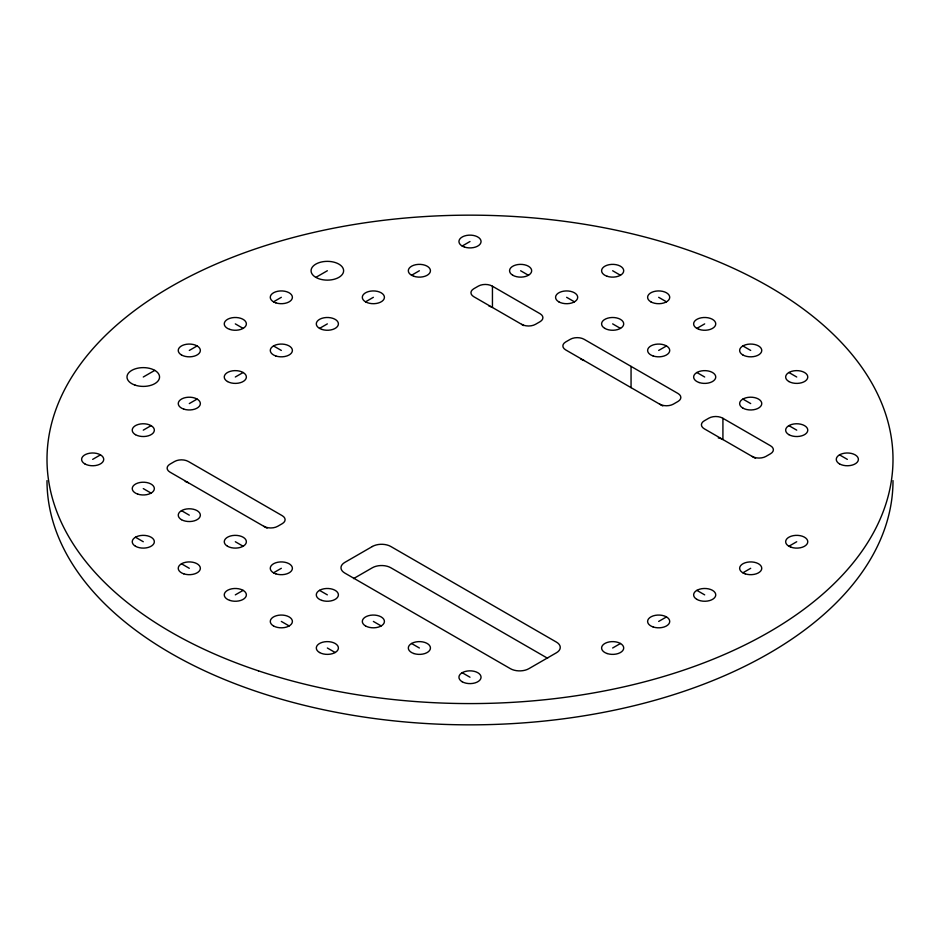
<?xml version="1.0" encoding="UTF-8"?>
<svg xmlns="http://www.w3.org/2000/svg" width="940" height="940" viewBox="0 0 940 940"><rect width="100%" height="100%" fill="white"/><g stroke="black" fill="none" stroke-linecap="round" stroke-linejoin="round"><path stroke-width="1.41" d="M143.28 377.011L154.783 370.372M189.304 350.444L197.118 345.932M273.505 301.834L281.33 297.31M315.84 277.382A16.274 9.388 0 0 0 343.065 273.176A16.274 9.388 0 0 0 323.137 261.673A16.274 9.388 0 0 0 315.84 277.382L327.355 270.743M92.66 459.378L100.486 454.854M143.28 430.144L151.105 425.632M189.304 403.577L197.118 399.065M235.317 377.011L243.143 372.498M319.529 328.401L327.355 323.877M365.543 301.834A11.069 6.392 0 0 0 384.049 298.967A11.069 6.392 0 0 0 370.501 291.142A11.069 6.392 0 0 0 365.543 301.834L373.368 297.31M411.555 275.267L419.381 270.743M462.174 246.033L470 241.521M235.317 594.867L243.143 590.355M273.505 572.812L281.33 568.301M658.67 350.444L666.495 345.932M696.857 328.401L704.683 323.877M353.558 578.605L372.393 567.736A13.019 7.52 0 0 1 390.793 567.736L547.597 658.27M612.645 648.001L620.471 643.489M658.67 621.434L666.495 616.922M742.882 572.812L750.696 568.301M788.895 546.246L796.721 541.734M612.645 270.743L620.471 275.267M658.67 297.31L666.495 301.834M742.882 345.932L750.696 350.444M788.895 372.498L796.721 377.011M520.619 270.743L528.445 275.267M566.632 297.31L574.457 301.834M612.645 323.877L620.471 328.401M696.857 372.498L704.683 377.011M742.882 399.065L750.696 403.577M788.895 425.632L796.721 430.144M839.514 454.854L847.34 459.378M755.49 458.356L704.26 428.781A9.764 5.64 0 0 1 704.26 420.815L708.866 418.159A9.764 5.64 0 0 1 722.672 418.159L770.53 445.783A9.764 5.64 0 0 1 770.53 453.75L765.924 456.417A9.764 5.64 0 0 1 752.118 456.417M523.768 325.569L473.795 296.711A9.764 5.64 0 0 1 473.795 288.745L478.401 286.089A9.764 5.64 0 0 1 492.196 286.089L540.053 313.713A9.764 5.64 0 0 1 540.053 321.691L535.459 324.347A9.764 5.64 0 0 1 521.653 324.347M662.77 405.951L565.716 349.915A9.764 5.64 0 0 1 565.716 341.948L570.31 339.293A9.764 5.64 0 0 1 584.116 339.293L677.999 393.484A9.764 5.64 0 0 1 677.999 401.451L673.393 404.118A9.764 5.64 0 0 1 659.586 404.118M235.317 323.877L243.143 328.401M273.505 345.932L281.33 350.444M696.857 590.355L704.683 594.867M267.031 528.163L169.976 472.127A9.764 5.64 0 0 1 169.976 464.16L174.57 461.493A9.764 5.64 0 0 1 188.376 461.493L282.259 515.696A9.764 5.64 0 0 1 282.259 523.662L277.653 526.318A9.764 5.64 0 0 1 263.846 526.318M143.28 488.6L151.105 493.112M181.479 510.643L189.304 515.167M235.317 541.734L243.143 546.246M319.529 590.355L327.355 594.867M373.368 621.434L381.194 625.946M411.555 643.489L419.381 648.001M462.174 672.711L470 677.223M135.466 537.21L143.28 541.734M181.479 563.777L189.304 568.301M281.33 621.434L289.156 625.946M327.355 648.001L335.169 652.513M722.919 418.3L722.919 439.556M631.057 366.389L631.057 387.644M492.443 286.23L492.443 307.486M185.215 481.527A9.764 5.64 0 0 1 188.376 482.749M893 480.622A423 244.212 0 0 1 470 724.846A423 244.212 0 0 1 47 480.622M580.955 359.327A9.764 5.64 0 0 1 584.116 360.549M489.035 306.123A9.764 5.64 0 0 1 492.196 307.345M718.289 437.946A9.764 5.64 0 0 1 722.672 439.415M372.393 546.481L344.78 562.426A13.019 7.52 0 0 0 344.78 573.048L510.432 668.692A13.019 7.52 0 0 0 528.844 668.692L556.457 652.748A13.019 7.52 0 0 0 556.457 642.126L390.793 546.481A13.019 7.52 0 0 0 372.393 546.481M258.5 670.866A423 244.212 0 0 0 893 459.378A423 244.212 0 0 0 258.5 247.878A423 244.212 0 0 0 258.5 670.866M462.174 681.747A11.069 6.392 0 0 0 480.681 678.88A11.069 6.392 0 0 0 467.133 671.054A11.069 6.392 0 0 0 462.174 681.747M227.492 546.246A11.069 6.392 0 0 0 245.998 543.39A11.069 6.392 0 0 0 232.45 535.565A11.069 6.392 0 0 0 227.492 546.246M273.505 625.946A11.069 6.392 0 0 0 292.023 623.091A11.069 6.392 0 0 0 278.475 615.265A11.069 6.392 0 0 0 273.505 625.946M319.529 652.513A11.069 6.392 0 0 0 338.036 649.658A11.069 6.392 0 0 0 324.488 641.832A11.069 6.392 0 0 0 319.529 652.513M183.77 573.835A11.069 6.392 0 0 0 200.361 568.301A11.069 6.392 0 0 0 183.77 562.766A11.069 6.392 0 0 0 183.77 573.835M135.466 546.246A11.069 6.392 0 0 0 153.972 543.39A11.069 6.392 0 0 0 140.424 535.565A11.069 6.392 0 0 0 135.466 546.246M321.821 600.402A11.069 6.392 0 0 0 338.412 594.867A11.069 6.392 0 0 0 321.821 589.333A11.069 6.392 0 0 0 321.821 600.402M229.783 600.402A11.069 6.392 0 0 0 246.374 594.867A11.069 6.392 0 0 0 229.783 589.333A11.069 6.392 0 0 0 229.783 600.402M275.796 573.835A11.069 6.392 0 0 0 292.399 568.301A11.069 6.392 0 0 0 275.796 562.766A11.069 6.392 0 0 0 275.796 573.835M181.479 519.679A11.069 6.392 0 0 0 199.985 516.812A11.069 6.392 0 0 0 186.437 508.998A11.069 6.392 0 0 0 181.479 519.679M365.543 625.946A11.069 6.392 0 0 0 384.049 623.091A11.069 6.392 0 0 0 370.501 615.265A11.069 6.392 0 0 0 365.543 625.946M137.757 494.123A11.069 6.392 0 0 0 154.348 488.6A11.069 6.392 0 0 0 137.757 483.066A11.069 6.392 0 0 0 137.757 494.123M413.847 653.535A11.069 6.392 0 0 0 430.45 648.001A11.069 6.392 0 0 0 413.847 642.466A11.069 6.392 0 0 0 413.847 653.535M839.514 463.89A11.069 6.392 0 0 0 858.02 461.023A11.069 6.392 0 0 0 844.473 453.197A11.069 6.392 0 0 0 839.514 463.89M699.149 382.545A11.069 6.392 0 0 0 715.751 377.011A11.069 6.392 0 0 0 699.149 371.488A11.069 6.392 0 0 0 699.149 382.545M742.882 408.101A11.069 6.392 0 0 0 761.388 405.234A11.069 6.392 0 0 0 747.841 397.409A11.069 6.392 0 0 0 742.882 408.101M788.895 434.668A11.069 6.392 0 0 0 807.401 431.801A11.069 6.392 0 0 0 793.854 423.975A11.069 6.392 0 0 0 788.895 434.668M604.831 328.401A11.069 6.392 0 0 0 623.337 325.534A11.069 6.392 0 0 0 609.79 317.708A11.069 6.392 0 0 0 604.831 328.401M558.807 301.834A11.069 6.392 0 0 0 577.324 298.967A11.069 6.392 0 0 0 563.777 291.142A11.069 6.392 0 0 0 558.807 301.834M512.793 275.267A11.069 6.392 0 0 0 531.3 272.4A11.069 6.392 0 0 0 517.752 264.575A11.069 6.392 0 0 0 512.793 275.267M653.136 355.978A11.069 6.392 0 0 0 669.727 350.444A11.069 6.392 0 0 0 653.136 344.921A11.069 6.392 0 0 0 653.136 355.978M650.844 301.834A11.069 6.392 0 0 0 669.351 298.967A11.069 6.392 0 0 0 655.803 291.142A11.069 6.392 0 0 0 650.844 301.834M742.882 354.968A11.069 6.392 0 0 0 761.388 352.101A11.069 6.392 0 0 0 747.841 344.275A11.069 6.392 0 0 0 742.882 354.968M788.895 381.534A11.069 6.392 0 0 0 807.401 378.667A11.069 6.392 0 0 0 793.854 370.842A11.069 6.392 0 0 0 788.895 381.534M607.123 276.278A11.069 6.392 0 0 0 623.714 270.743A11.069 6.392 0 0 0 607.123 265.209A11.069 6.392 0 0 0 607.123 276.278M699.149 329.411A11.069 6.392 0 0 0 715.751 323.877A11.069 6.392 0 0 0 699.149 318.343A11.069 6.392 0 0 0 699.149 329.411M464.466 247.055A11.069 6.392 0 0 0 481.069 241.521A11.069 6.392 0 0 0 464.466 235.987A11.069 6.392 0 0 0 464.466 247.055M84.847 463.89A11.069 6.392 0 0 0 103.353 461.023A11.069 6.392 0 0 0 89.805 453.197A11.069 6.392 0 0 0 84.847 463.89M321.821 329.411A11.069 6.392 0 0 0 338.412 323.877A11.069 6.392 0 0 0 321.821 318.343A11.069 6.392 0 0 0 321.821 329.411M413.847 276.278A11.069 6.392 0 0 0 430.45 270.743A11.069 6.392 0 0 0 413.847 265.209A11.069 6.392 0 0 0 413.847 276.278M275.796 355.978A11.069 6.392 0 0 0 292.399 350.444A11.069 6.392 0 0 0 275.796 344.921A11.069 6.392 0 0 0 275.796 355.978M183.77 409.112A11.069 6.392 0 0 0 200.361 403.577A11.069 6.392 0 0 0 183.77 398.055A11.069 6.392 0 0 0 183.77 409.112M227.492 381.534A11.069 6.392 0 0 0 245.998 378.667A11.069 6.392 0 0 0 232.45 370.842A11.069 6.392 0 0 0 227.492 381.534M275.796 302.845A11.069 6.392 0 0 0 292.399 297.31A11.069 6.392 0 0 0 275.796 291.776A11.069 6.392 0 0 0 275.796 302.845M181.479 354.968A11.069 6.392 0 0 0 199.985 352.101A11.069 6.392 0 0 0 186.437 344.275A11.069 6.392 0 0 0 181.479 354.968M135.466 434.668A11.069 6.392 0 0 0 153.972 431.801A11.069 6.392 0 0 0 140.424 423.975A11.069 6.392 0 0 0 135.466 434.668M229.783 329.411A11.069 6.392 0 0 0 246.374 323.877A11.069 6.392 0 0 0 229.783 318.343A11.069 6.392 0 0 0 229.783 329.411M607.123 653.535A11.069 6.392 0 0 0 623.714 648.001A11.069 6.392 0 0 0 607.123 642.466A11.069 6.392 0 0 0 607.123 653.535M653.136 626.968A11.069 6.392 0 0 0 669.727 621.434A11.069 6.392 0 0 0 653.136 615.9A11.069 6.392 0 0 0 653.136 626.968M791.186 547.268A11.069 6.392 0 0 0 807.777 541.734A11.069 6.392 0 0 0 791.186 536.199A11.069 6.392 0 0 0 791.186 547.268M745.173 573.835A11.069 6.392 0 0 0 761.764 568.301A11.069 6.392 0 0 0 745.173 562.766A11.069 6.392 0 0 0 745.173 573.835M696.857 599.379A11.069 6.392 0 0 0 715.375 596.524A11.069 6.392 0 0 0 701.816 588.698A11.069 6.392 0 0 0 696.857 599.379M135.149 385.153A16.274 9.388 0 0 0 159.553 377.011A16.274 9.388 0 0 0 135.149 368.88A16.274 9.388 0 0 0 135.149 385.153"/></g></svg>
